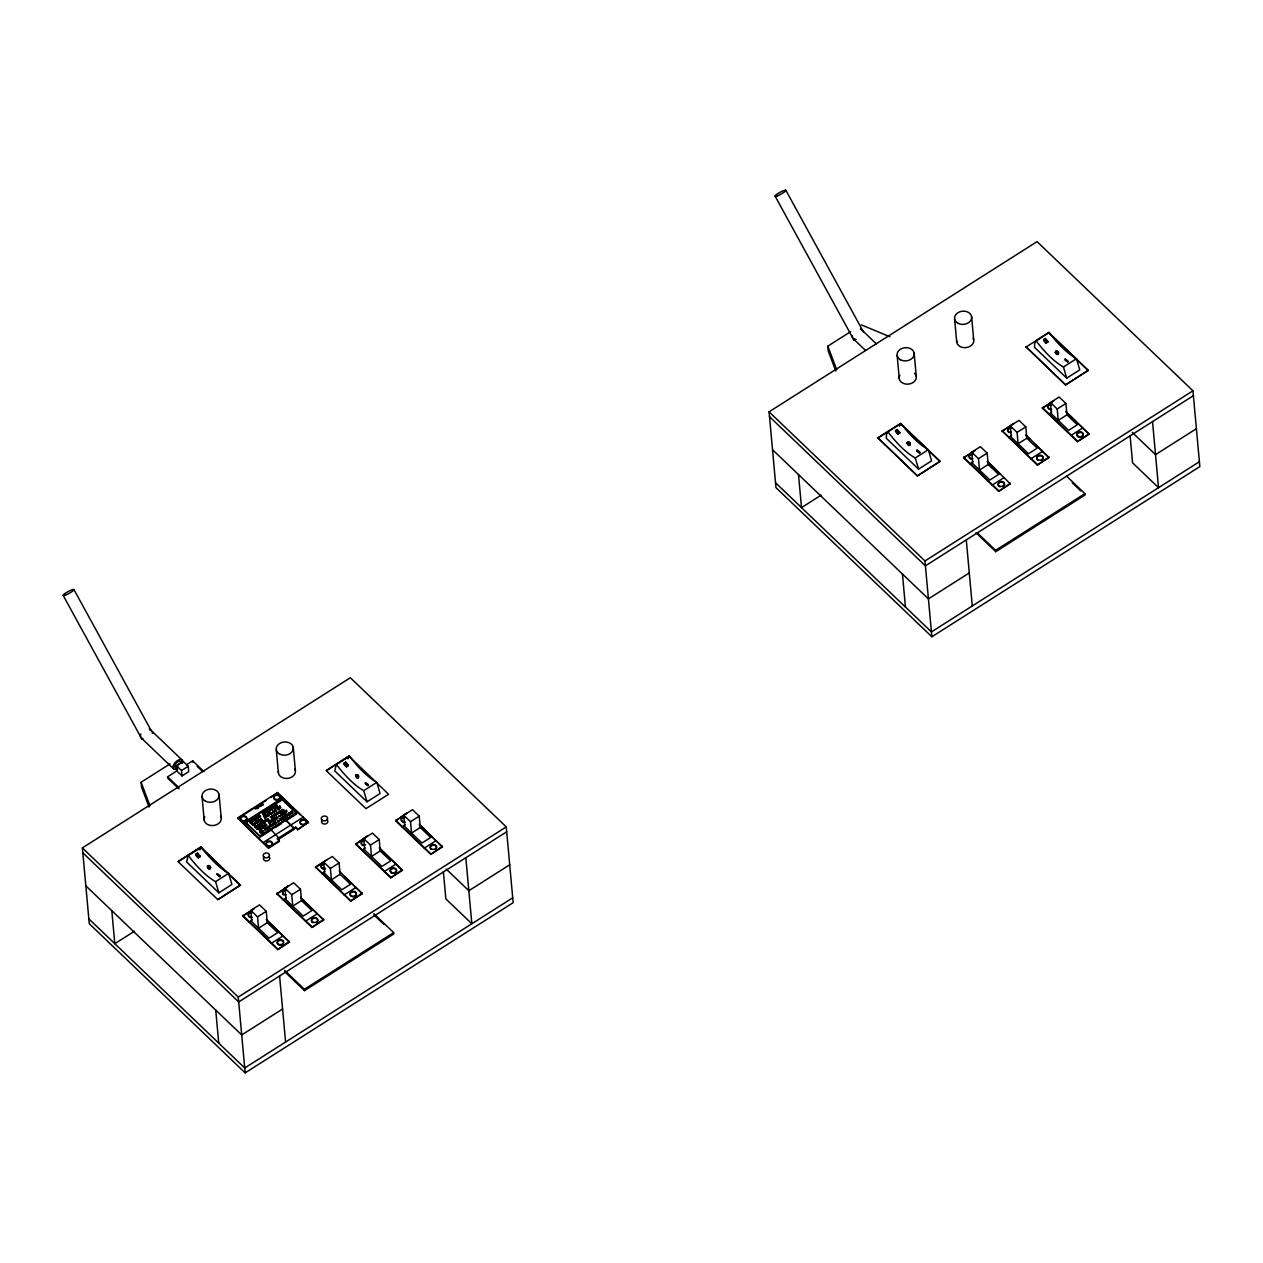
<?xml version="1.0" encoding="UTF-8"?>
<svg xmlns="http://www.w3.org/2000/svg" width="1263" height="1263" viewBox="0 0 1263 1263"><rect width="100%" height="100%" fill="white"/><g stroke="black" fill="none" stroke-linecap="round" stroke-linejoin="round"><path stroke-width="1.5" d="M263.872 826.27L263.73 825.276M273.013 806.773L273.171 807.767M253.847 820.792L251.89 821.503L251.274 819.971M252.995 824.486L253.895 824.344M254.352 818.392L255.126 817.777L255.536 819.608M283.828 814.572L284.286 813.467M273.108 823.255L273.518 824.944L274.608 823.808M284.791 816.987C285.912 817.335 282.959 817.066 284.191 816.245M250.137 822.181L252.205 821.866L249.963 822.008M268.151 814.019L266.998 814.951M273.013 818.756L274.213 820.366L273.392 819.75M279.155 808.936L278.081 807.562M275.413 810.072C274.387 812.993 278.492 808.967 275.555 810.957M275.397 810.514L275.066 809.299M269.619 826.886C267.835 822.497 274.008 829.017 269.808 825.355C268.561 828.812 273.155 823.539 269.619 826.744M285.343 816.624L285.454 815.424C290.474 818.061 280.623 816.498 286.638 815.661M258.126 817.003L259.389 817.177M282.849 818.408L282.438 817.303M253.342 824.092L251.526 823.965L253.658 824.155M195.733 854.862L196.27 853.962L198.812 856.945C198.544 859.329 194.865 855.035 196.27 853.962M197.012 854.056L197.549 853.157L200.091 856.125C199.822 858.524 196.144 854.23 197.549 853.157M198.275 857.845L198.812 856.945M199.554 857.024L200.091 856.125M343.899 763.878L344.436 762.978L346.978 765.946C346.709 768.346 343.031 764.052 344.436 762.978M345.178 763.057L345.715 762.157L348.256 765.141C347.988 767.525 344.31 763.231 345.715 762.157M346.441 766.846L346.978 765.946M347.72 766.041L348.256 765.141M895.42 431.204L895.956 430.304L898.514 433.272C898.246 435.672 894.567 431.378 895.956 430.304M896.698 430.399L897.235 429.483L899.793 432.467C899.509 434.867 895.846 430.572 897.235 429.483M897.961 434.188L898.514 433.272M899.24 433.367L899.793 432.467M1043.585 340.221L1044.122 339.305L1046.68 342.289C1046.396 344.688 1042.733 340.379 1044.122 339.305M1044.864 339.4L1045.401 338.5L1047.958 341.468C1047.674 343.868 1044.012 339.573 1045.401 338.5M1046.127 343.189L1046.68 342.289M1047.406 342.384L1047.958 341.468M277.434 808.383L276.739 808.446M265.372 820.097L265.593 820.966M275.271 806.71L275.334 805.352L274.908 806.347M274.576 814.572L274.197 815.188M256.547 818.298L256.642 817.382L257.636 817.935M264.299 812.251L264.488 813.846M262.515 831.607L261.978 830.344M282.438 818.945L282.47 817.777L281.286 817.666M266.256 816.687L267.188 816.166L266.461 815.298M267.125 815.014L268.309 815.851L268.435 814.493M274.939 819.876L274.513 819.04M262.294 826.933L263.509 827.249M265.909 814.998L266.382 816.561M267.282 814.746L267.63 815.14M273.361 818.756L273.708 819.687M285.58 812.598C282.391 809.899 286.433 814.461 284.791 813.325M267.109 828.765L266.382 827.328M276.518 817.082L275.176 818.329M254.179 823.192C256.057 824.565 255.063 821.85 253.768 825.228M250.848 821.66C249.079 819.261 249.395 823.429 250.484 823.097M265.309 821.155L265.356 819.971M265.072 820.445L265.341 821.976M274.703 805.636L273.471 807.594L273.913 806.347M262.499 831.464L264.014 831.165L262.657 832.175M266.935 829.459C269.603 828.86 265.246 827.865 265.783 827.628M262.751 831.828L262.957 830.833M275.571 811.083L275.192 809.173M289.164 814.872L289.764 813.861M278.002 808.399L277.734 808.841M257.984 820.445L257.747 821.534M259.373 823.918L259.752 824.897M264.014 813.561L264.125 812.346M264.109 822.497L263.73 820.997M251.132 820.461L251.637 819.655M263.825 827.012L262.467 826.286M272.824 823.413L274.513 823.823M273.282 823.018L272.997 824.171M263.557 813.214L262.467 813.467L263.114 814.746M255.9 818.756C255.805 821.676 251.495 816.324 255.173 819.987L255.821 819.576M284.38 813.988L283.749 813.135M268.751 826.555L267.772 826.649M279.344 821.503L278.886 820.524M284.096 816.656L283.149 816.956M256.863 808.73L256.705 807.783M259.468 805.02L258.915 806.252M260.904 804.215L261.062 805.147M260.873 806.173L260.289 804.989M262.878 804.894L262.736 803.947M284.822 817.682L283.97 818.187L285.264 817.493M264.362 828.654L265.262 830.265L266.509 829.586M280.623 814.603C279.928 813.277 284.159 815.314 281.854 815.787M280.007 818.898L281.617 819.876L280.165 818.377M284.87 817.414L284.712 818.219M271.955 812.788L271.261 813.735L271.324 812.519M268.751 813.419L269.84 813.356M259.452 819.987L260.194 819.103L261.552 819.782C260.462 815.566 262.767 822.845 261.63 819.987M266.777 821.139L264.614 820.839M272.287 815.977C273.392 813.988 275.223 817.477 272.761 815.424M258.252 826.602L257.399 825.071L258.268 824.786M272.666 817.414C269.161 815.188 274.071 817.319 271.908 817.95M259.941 828.686L260.778 829.207M277.686 809.488C276.581 807.689 278.886 811.083 279.155 808.557M263.714 826.902L262.641 827.154M275.05 806.41L276.029 806.931M275.492 815.156L274.56 815.424M254.747 823.539L255.679 823.886L255 822.971M276.06 818.124C273.187 817.256 277.955 821.187 275.034 818.077M276.108 817.666L277.355 817.398M281.317 810.862L282.17 811.335M269.145 815.424L268.545 814.114M275.223 819.971L274.624 818.661M285.896 813.246L285.012 811.572M265.262 815.267L265.467 816.198M271.34 819.813L271.545 820.745M258.173 821.755L259.547 820.934L259.325 821.739M264.52 826.286L265.625 826.081M268.64 819.434L267.867 820.366L267.598 818.803M268.056 820.319L268.561 819.703M274.418 807.925L274.766 806.599M269.603 809.173L269.256 810.025L270.677 809.962M267.046 819.45L267.867 819.087M265.783 811.967L266.935 811.43M271.434 817.808L270.14 816.987L272.382 817.603M285.975 811.841L286.433 810.341M199.854 849.857L201.354 847.22A59.345 21.139 57.6 0 0 228.65 873.349L231.918 884.495L218.846 892.799L186.624 861.966L188.029 855.651L201.354 847.22M277.181 820.618L277.671 820.366M348.02 758.858L349.519 756.237A59.345 21.139 57.6 0 0 376.816 782.365L380.084 793.511L367.012 801.8L334.79 770.983L336.195 764.652L349.519 756.237M899.54 426.199L901.04 423.563A59.345 21.139 57.6 0 0 928.352 449.691L931.605 460.837L918.548 469.126L886.326 438.308L886.468 434.488L887.984 431.867A59.345 21.139 57.6 0 0 915.28 457.98L918.548 469.126M261.536 830.533L262.641 830.154M282.991 817.193L283.812 816.293M265.609 820.24L266.304 821.045M256.531 818.171L257.62 818.471L256.547 817.571M265.625 812.614L264.093 813.072M258.047 817.287L259.846 817.019L257.905 816.624M261.109 827.218L262.057 828.354L260.857 827.076M267.44 810.309L269.414 811.083L268.514 810.104M262.104 826.239L262.309 827.439M275.318 815.787C276.66 813.277 272.098 813.767 276.06 815.124M285.77 811.793L285.801 810.499L285.327 811.367L286.606 811.699M286.654 810.388L286.796 811.572M256.215 817.382L256.026 819.576M261.236 824.66L261.078 823.681M265.009 822.339L265.246 821.266M268.482 813.404L269.477 813.419M277.56 812.867L277.513 812.851M263.099 814.603L264.109 813.94M266.604 820.95L265.341 819.277L267.298 820.824M288.059 815.803C286.843 814.572 287.838 813.53 286.133 814.746L288.611 815.235M277.655 821.061L278.192 821.976M289.338 814.761L288.769 813.877M263.951 827.36L263.114 827.991L264.03 827.66M267.63 815.014L268.309 815.709L268.703 814.777M273.992 819.813L274.924 819.545M264.172 827.675L264.03 826.744M273.345 823.776L274.481 824.565M261.046 804.026L260.92 804.973M260.731 806.362L260.541 805.226M262.751 805.084L262.53 803.805L261.062 804.152M258.694 816.782L259.041 817.571M281.207 811.146L281.538 810.814M276.392 817.666L278.144 818.14L276.865 817.019M259.089 817.382L258.394 816.861M281.917 811.146C279.391 811.604 284.57 809.694 280.781 810.325M260.794 816.293L258.71 815.282L260.067 816.135M257.052 823.176L256.152 822.971M257.952 822.181L257.731 821.408M264.251 814.351L263.999 813.419M271.387 809.488C272.871 808.067 271.166 807.041 273.518 808.494M259.136 825.56L259.704 825.67M266.288 825.165L266.604 825.497M266.682 815.172L265.372 815.14L265.656 816.403M269.035 815.566L267.945 813.814M272.761 819.719L271.403 820.555M271.608 822.355L270.866 820.54L269.651 821.455M273.44 821.171L272.745 819.592M272.587 811.083C273.582 809.204 276.171 812.725 273.96 812.393M288.39 813.135L288.548 814.619M251.59 820.176L252.474 819.482M264.63 813.467L264.977 812.488L264.141 813.167M262.309 826.57L262.972 825.734L264.046 827.802M263.746 821.455L264.599 821.266M259.231 828.623L261.378 828.781L259.783 827.881M263.841 825.149L263.667 825.986M288.738 814.667L290.269 813.877M289.858 814.935L290.016 813.64M259.452 823.918L260.967 824.218M257.289 818.771L257.999 817.982L257.068 817.082M260.983 824.897L261.299 823.965M288.753 814.809L288.88 812.835L288.643 814.24M262.483 813.609L263.351 813.135M258.047 820.682L258.931 820.476M272.129 813.451L271.213 812.709M263.604 827.154L262.925 827.644M274.892 807.452L273.645 807.894M271.829 812.709L271.719 813.609M266.035 825.386L266.982 825.071M277.986 821.755L278.476 820.887M261.094 828.828L260.273 828.039L259.799 829.365M259.925 828.496L259.894 829.412M260.936 833.17L261.583 832.443M283.812 814.43C283.828 814.367 281.538 811.02 282.707 814.019M283.812 814.303L284.049 813.23M260.494 832.285L260.888 831.607M271.466 824.865C269.477 822.845 273.629 826.002 272.398 825.607M278.428 809.409L278.018 808.636M273.724 823.602L273.392 824.423M256.342 822.702L257.147 822.766M277.56 807.483L277.228 808.478L277.26 807.578M262.736 804.941L261.488 805.257M265.609 815.409L266.477 815.424M270.314 820.618L270.108 821.534M259.452 828.386L260.32 828.212M270.55 809.962L269.587 810.467M274.592 807.389L273.566 807.689M259.294 821.297L258.757 821.724M267.551 810.341L268.53 810.246M259.989 819.561L261.536 819.655M262.23 826.144L261.962 827.028M269.935 820.634L271.04 822.387L270.093 821.408M273.14 818.756L274.624 818.803M274.955 820.224L275.239 819.387M259.989 823.665L260.431 824.944L260.999 824.171M267.14 818.977L266.998 820.082M271.15 807.941L270.724 809.299M257.636 818.613L257.873 817.54M265.388 813.546L264.299 813.246M261.109 824.644L259.736 824.755M261.615 832.885L261.662 831.654M288.753 813.183L288.548 814.098M272.571 825.781L272.334 824.581M271.592 807.104L273.503 808.367M260.588 831.78L261.583 832.57L260.904 831.749M260.399 832.049L259.973 831.512C262.657 829.965 257.763 831.622 260.32 832.428M264.835 817.935L264.078 815.993L265.925 817.24M264.156 825.197L264.772 824.865M269.224 828.054L269.54 827.076M274.324 809.599L275.445 809.267M277.371 814.319C274.355 813.625 276.992 813.151 277.213 814.43M256.01 819.434L255.189 820.113M253.942 824.944L253.121 825.623L251.526 823.965M149.081 807.057L141.551 787.117L141.109 782.239L170.047 763.878M835.774 370.975L828.26 351.019L827.818 346.157L850.646 331.648M176.331 765.552L183.024 761.305L188.219 766.278L188.708 771.677L182.014 775.94L176.82 770.967L176.331 765.552L181.525 770.525L182.014 775.94M178.967 788.917L167.726 778.166L167.6 776.824L176.82 770.967M186.592 764.762L192.734 760.863L203.959 771.614M181.525 770.525L188.219 766.278M82.379 847.915L350.356 677.742L506.258 826.886L513.157 902.682L245.164 1072.871L89.278 923.711L82.379 847.915L238.265 997.075L245.164 1072.871M769.072 411.833L1037.049 241.643L1192.951 390.804L1199.85 466.6L931.873 636.773L775.971 487.629L769.072 411.833L924.974 560.977L931.873 636.773M237.633 817.919L277.544 792.564L308.456 822.15L297.705 829.696L295.7 827.154L277.418 838.758L279.423 841.3L268.624 848.168L237.633 817.919L268.624 848.168M237.697 818.582L255.979 806.978M259.31 804.863L265.956 800.631M270.945 797.474L277.544 792.564M178.162 861.461L200.77 847.094L240.412 885.284L217.804 899.635L178.178 861.729L200.77 847.094M242.97 823.018L282.865 797.679M326.328 770.462L348.935 756.111L388.578 794.285L365.97 808.652L326.343 770.746L348.935 756.111M245.796 823.665L245.669 822.324L282.217 799.1L296.395 812.662L296.521 814.019L284.901 821.408M259.026 814.556L245.732 822.987L259.91 836.548L296.458 813.34L282.281 799.779M262.341 812.441L268.987 808.225M272.319 806.11L280.623 800.837M253.595 818.598L254.542 817.871M274.829 805.005L276.755 806.268M277.102 805.841L276.044 804.199M254.352 818.266L255.3 819.75M260.004 816.624L258.994 815.109M265.198 811.856L266.682 812.819M268.387 811.73L266.903 810.641L268.103 811.92M272.461 807.104L271.829 807.91M255.915 818.898L254.716 819.198L254.842 817.903M254.542 819.024L255.079 818.14M269.256 810.025L270.124 809.33M274.608 806.725L273.313 807.452L274.182 806.741M277.165 805.32L275.729 804.547M267.424 812.346L266.73 811.556M270.282 812.062L270.708 814.319M280.339 808.352C274.924 805.826 283.007 809.63 279.818 805.999M257.526 822.324L256.01 821.203L258.062 822.387M258.994 820.003L260.462 820.966L259.278 819.829M263.746 816.782L265.23 817.682M272.729 811.083L273.803 812.235M255.158 822.434L257.32 821.187M259.057 820.413L258.157 821.518L258.773 820.413M253.468 824.976L252.016 824.092L253.121 823.918M264.993 818.092L266.067 817.272M257.384 827.123C253.184 823.097 255.284 830.691 256.421 826.886L257.084 827.312M259.152 825.702L257.763 824.297L259.373 825.749M262.246 822.766L260.399 822.529L262.009 824.186M262.246 821.85C266.446 825.623 260.588 818.945 262.262 822.908M257.494 826.349L256.357 825.734L257.147 826.602M258.568 824.739L258.284 824.913M271.877 816.024L273.076 817.161M276.897 812.835L278.365 813.798M279.723 812.93C275.634 810.514 281.018 814.698 279.202 811.667L280.528 812.283M280.528 812.425L279.044 811.32L279.36 812.74M280.796 812.251L280.023 810.704L280.386 812.077L279.06 811.462M281.996 809.599L283.338 810.151C279.107 809.472 285.422 808.73 283.938 810.957M267.851 818.945L267.14 819.766L268.198 818.819M260.81 822.276L262.42 823.223L262.23 821.724M267.298 819.908L268.451 819.182M263.62 823.16L262.309 821.313M257.81 828.812C256.01 829.381 258.347 828.528 259.199 830.028M268.482 821.597L270.471 822.876L269.398 823.697M258.552 828.212L256.768 829.475M266.035 825.102L264.662 824.108L266.272 825.576M281.886 813.23L283.086 812.33M265.467 824.565L264.993 824.85M278.965 815.519L280.449 816.561M264.835 824.692L265.972 824.092M264.172 826.097L265.325 825.228M279.739 815.74C276.771 818.045 282.186 814.461 279.912 815.914M269.24 823.539L268.561 822.134M281.696 815.63L281.018 814.209M276.044 817.998L277.181 818.74L276.392 817.856M877.848 437.803L900.456 423.437L940.082 461.342L917.491 475.977L877.848 437.803L917.491 475.977M877.864 438.072L901.04 423.563M264.299 828.591L266.335 829.428M274.182 822.181C277.892 826.602 270.598 820.145 276.329 822.813M275.35 821.439L276.344 822.955M291.295 813.419C285.864 810.483 293.869 816.23 290.837 812.046C295.163 815.724 290.095 808.083 292.527 812.804L290.743 811.809M292.527 812.804L290.727 811.683L291.311 813.546M279.944 818.661L280.907 820.192M285.264 816.798L286.812 815.961M281.602 819.75L280.923 820.319M1026.03 347.072L1048.622 332.453L1088.248 370.359L1065.656 384.994L1026.014 346.804L1065.656 384.994M274.26 822.481L276.944 822.955M282.58 819.529C284.27 817.603 282.644 820.287 282.801 817.619M1036.149 340.868L1049.206 332.579A59.345 21.139 57.6 0 0 1076.518 358.692L1079.77 369.854L1066.714 378.142L1034.492 347.325L1034.634 343.504L1036.149 340.868A59.345 21.139 57.6 0 0 1063.446 366.996L1066.714 378.142M271.608 829.854L259.973 837.227L259.846 835.885L296.395 812.662M270.724 829.696L285.627 819.94L294.263 828.196L294.342 829.144L279.423 838.616L279.091 837.701M274.924 827.739L281.57 823.523M263.32 842.484L303.215 817.145M217.157 874.059L219.983 875.354L219.825 876.633L217.157 874.059L219.825 876.633M217.457 875.038L220.267 876.348M365.323 783.06L368.149 784.37L367.991 785.633L365.323 783.06L367.991 785.633M277.481 839.437L295.763 827.833M365.623 784.055L368.433 785.365M134.431 931.241L114.807 943.698L111.807 910.67M821.124 495.159L801.516 507.615L798.5 474.588M268.561 847.489L279.376 840.621L277.418 838.758M297.705 829.696L308.456 822.15M188.282 855.525A59.345 21.139 57.6 0 0 215.594 881.653L228.65 873.349M336.447 764.525A59.345 21.139 57.6 0 0 363.76 790.654L376.816 782.365M916.843 450.386L919.669 451.696L919.527 452.975L916.843 450.386L919.527 452.975M917.143 451.38L919.969 452.691M1065.009 359.402L1067.835 360.713L1067.693 361.976L1065.009 359.402L1067.693 361.976M1065.309 360.397L1068.119 361.692M240.396 885.016L217.804 899.635M915.28 457.98L928.352 449.691M1063.446 366.996L1076.518 358.692M917.475 475.709L940.082 461.342M1065.64 384.71L1088.248 370.359M339.21 870.981L362.323 893.715L350.593 901.166L315.466 866.923L332.327 856.488L339.084 862.945L340.126 874.312L350.514 884.258L341.799 889.784L324.654 873.38L323.628 862.013L330.369 868.47L331.411 879.837L340.126 874.312M1025.903 434.898L1049.016 457.632L1037.302 465.068L1002.159 430.841L1019.036 420.39L1025.793 426.847L1026.819 438.229L1037.207 448.16L1028.508 453.701L1011.363 437.298L1010.321 425.915L1017.078 432.388L1018.104 443.755L1026.819 438.229M315.529 867.602L327.18 859.487M1002.222 431.52L1013.889 423.389M276.897 893.888L288.564 885.773L276.897 893.888L311.977 927.452L323.707 920.001L300.578 897.267M987.287 461.169L1010.4 483.918L998.686 491.354L963.606 457.806L975.32 450.354M266.367 919.385L289.495 942.119L277.765 949.571L242.685 916.007L254.416 908.571M284.996 888.299L293.711 882.758L300.468 889.231L301.494 900.598L311.898 910.544L303.183 916.07L286.038 899.666L284.996 888.299L291.753 894.757L292.795 906.124L301.494 900.598M355.645 844.221L367.312 836.106L355.645 844.221L390.725 877.785L402.455 870.333L379.326 847.599M971.705 452.201L980.404 446.676L987.161 453.133L988.203 464.5L998.591 474.446L989.876 479.987L972.731 463.568L971.705 452.201L978.462 458.674L979.488 470.041L988.203 464.5M1066.035 411.501L1089.148 434.251L1077.418 441.687L1042.354 408.138L1054.068 400.687M250.784 910.418L259.499 904.876L266.256 911.349L267.282 922.716L277.686 932.662L268.972 938.188L251.826 921.785L250.784 910.418L257.541 916.875L258.583 928.242L267.282 922.716M363.744 838.632L372.459 833.106L379.216 839.563L380.242 850.93L390.646 860.877L381.931 866.402L364.786 849.999L363.744 838.632L370.501 845.089L371.543 856.456L380.242 850.93M963.606 457.806L973.868 451.286M1050.453 402.534L1059.152 397.008L1065.909 403.465L1066.951 414.848L1077.339 424.778L1068.624 430.32L1051.479 413.917L1050.453 402.534L1057.21 409.007L1058.236 420.374L1066.951 414.848M244.154 915.075L252.947 909.486M1042.354 408.138L1052.6 401.618M395.666 820.824L407.333 812.693L395.666 820.824L430.746 854.388L442.476 846.936L419.348 824.202M403.765 815.235L412.48 809.694L419.237 816.166L420.263 827.533L430.667 837.48L421.953 843.005L404.807 826.602L403.765 815.235L410.522 821.692L411.564 833.059L420.263 827.533M324.891 871.281L322.018 873.822M1011.584 435.198L1008.711 437.724M330.369 868.47L339.084 862.945M1017.078 432.388L1025.793 426.847M286.275 897.567L283.401 900.109M972.968 461.484L970.095 464.01M365.007 847.899L362.149 850.441M1051.716 411.817L1048.843 414.343M252.063 919.685L249.19 922.227M291.753 894.757L300.468 889.231M978.462 458.674L987.161 453.133M257.541 916.875L266.256 911.349M370.501 845.089L379.216 839.563M1057.21 409.007L1065.909 403.465M405.028 824.502L402.171 827.044M410.522 821.692L419.237 816.166M350.593 901.166L362.26 893.036M1037.302 465.068L1048.969 456.953M311.977 927.452L323.644 919.322M998.686 491.354L1010.337 483.24M390.725 877.785L402.392 869.654M1077.418 441.687L1089.085 433.572M277.765 949.571L289.432 941.44M430.746 854.388L442.413 846.257M238.265 997.075L506.258 826.886M924.974 560.977L1192.951 390.804M506.7 831.764L238.723 1001.938L82.821 852.793M1193.393 395.666L925.416 565.856L769.514 416.695M393.661 932.599L393.788 933.957L304.525 990.65L304.399 989.292L393.661 932.599L373.864 913.654M1084.885 493.644L1085.012 494.985L995.749 551.678L995.623 550.336L1084.885 493.644L1066.493 476.04M282.58 1009.011L241.722 1034.965L85.821 885.821M509.699 864.792L468.841 890.731L446.155 869.039M969.289 572.928L928.416 598.883L772.53 449.723M1196.408 428.694L1155.534 454.648L1132.28 432.404M512.715 897.819L244.722 1067.993L88.836 918.848M1199.408 461.721L931.431 631.91L775.529 482.75M269.051 828.149L269.603 827.186L268.609 826.87M270.55 810.262L268.845 809.772M270.377 810.088L269.398 810.025L270.014 808.936M278.602 809.346L278.523 808.573M272.113 809.267L270.992 808.983M268.451 813.467L269.587 813.435M257.889 826.807L258.299 826.065M263.746 821.124L264.63 820.982M278.618 809.109L277.765 808.952M254.21 822.987L255.3 822.939M263.699 821.708L264.725 822.229L264.82 821.313M283.749 813.277L283.417 813.419M267.188 816.608L266.651 816.656M271.624 819.703L272.555 819.971M273.266 821.155L271.924 820.997M275.302 815.645L273.803 815.014M288.99 813.83L290.032 813.767M272.034 820.761C270.345 817.856 274.26 823.192 272.54 819.829M258.52 806.504L257.226 806.426L257.242 807.846M255.458 807.578L255.237 809.125M258.299 807.91L258.71 806.504M277.26 807.815L278.27 807.878M261.283 833.059L261.994 832.254L261.046 831.701M269.035 828.023L268.119 828.417M271.008 808.131L271.656 807.61L271.34 809.33M251.874 819.671L252.726 819.719M257.889 826.681L257.131 826.476M264.82 822.292L263.92 822.024M263.699 814.319L262.878 814.146M268.514 828.354L268.593 827.202M273.661 818.487L273.455 819.419M278.539 820.476L279.297 820.966M250.058 821.076L249.379 821.566L250.784 822.908M258.284 807.783L257.478 807.815M250.106 820.808L250.848 821.282M252.584 821.487L252.268 821.187M269.287 814.177L269.114 812.851M265.451 821.155L266.24 821.345M256.689 822.908L255.268 821.676L256.168 823.113M263.557 813.372L263.272 814.635M254.984 824.392L253.974 823.95M271.64 813.814L271.166 813.246M271.04 822.134L270.74 820.808M250.706 821.708L251.826 822.245M272.54 821.439L273.487 820.429M266.083 814.856L267.503 816.056M268.056 818.866L266.872 819.94M273.503 824.802L274.118 823.808M259.768 806.71L258.899 806.11M255.994 807.499L256.926 808.509M278.349 821.597L278.902 821.045M251.495 820.445L252.458 821.345M271.229 809.599L270.456 808.73M861.303 324.875L889.957 336.763M277.971 807.183L280.323 808.209M266.051 816.593L267.488 815.914M279.455 812.962L277.781 812.283M260.936 823.697L259.389 824.486M274.387 815.819L273.803 814.872M270.25 822.055L271.434 821.439M281.744 810.057L282.675 811.051M275.918 814.635L276.218 813.261L275.823 814.035M268.277 810.325L269.414 811.083M284.775 812.962L284.064 812.093M266.256 816.466L265.53 815.456M1088.264 370.627L1048.622 332.453M1066.083 412.18L1089.148 434.251M1042.291 407.46L1077.371 441.024M1025.966 435.561L1030.103 439.524M1035.628 444.813L1049.016 457.632M1072.287 482.813L1080.765 490.928M1002.159 430.841L1037.239 464.405M861.177 329.343L876.301 343.804M987.35 461.848L999.759 473.736M853.125 338.61L865.502 350.435M963.543 457.127L998.623 490.676M940.098 461.626L900.456 423.437M977.23 532.733L995.623 550.336M975.936 532.733L995.749 551.678M419.411 824.881L442.476 846.936M395.603 820.145L430.683 853.709M379.389 848.278L402.455 870.333M355.582 843.542L390.662 877.106M279.012 794.601L300.089 814.761M304.304 818.803L308.519 822.829M286.938 815.393L286.133 814.746M286.812 816.845L285.454 815.424M281.87 813.104L282.691 813.893M295.7 827.154L297.642 829.017M280.954 813.814L282.391 815.188M344.783 876.948L362.323 893.715M294.342 829.144L285.627 819.94M276.06 815.267L274.118 813.846M274.75 818.25L275.966 819.529M266.919 811.288L267.709 812.156M271.182 816.466L272.366 817.461M373.99 915.012L383.889 924.484M273.755 822.45L275.634 823.792M315.466 866.923L350.546 900.487M259.026 816.245L259.846 817.161M270.692 829.412L279.423 838.616M262.278 824.013L260.904 822.576L262.42 823.223M257.384 822.197L256.294 821.029M257.763 824.297L259.136 825.292M197.06 766.246L202.68 771.614M260.573 827.249L261.773 828.528M149.271 728.625L181.872 759.821M245.669 822.324L259.846 835.885M141.203 737.892L173.82 769.088M300.641 897.946L323.707 920.001M167.6 776.824L178.841 787.559M276.834 893.209L311.914 926.774M200.785 847.378L240.412 885.284M266.43 920.064L289.495 942.119M242.622 915.328L277.702 948.892M284.585 970.347L304.399 989.292M284.712 971.705L304.525 990.65M267.33 815.345L266.872 814.493M1044.975 338.784L1047.848 342.099M1044.027 339.936L1046.569 342.92M1043.696 339.589L1046.238 342.573M897.14 430.115L899.682 433.098M896.809 429.767L899.351 432.751M895.53 430.588L898.403 433.904M345.273 762.442L348.162 765.757M343.994 763.247L346.883 766.578M197.107 853.425L199.996 856.756M195.828 854.246L198.717 857.561M284.001 812.835L284.064 811.651L283.875 812.646M292.511 812.677L291.627 811.241M785.791 190.176L863.497 332.027M775.166 196.254L853.82 339.826M73.885 589.458L151.576 731.309M63.245 595.536L141.898 739.108M363.76 790.654L367.012 801.8M215.594 881.653L218.846 892.799M279.518 806.189L280.228 807.988M279.833 806.141L280.639 808.004M827.818 346.157L836.706 369.727M141.109 782.239L149.997 805.826M283.417 810.357L283.638 811.162M1065.451 359.118L1065.751 360.113M917.285 450.117L917.585 451.112M365.765 782.792L366.049 783.77M217.599 873.775L217.883 874.77M1152.535 421.621L1158.534 487.676L1132.564 462.811L1130.085 435.624M1082.659 428.031L1070.929 435.482M1042.528 451.412L1030.797 458.864M1003.911 477.698L992.181 485.15M971.594 316.587L973.71 339.858M954.607 319.002L956.723 342.289M966.29 539.901L972.289 605.956M914.144 353.056L916.259 376.342M897.156 355.487L899.272 378.774M902.445 574.018L905.445 607.045M465.826 857.719L471.841 923.758L445.855 898.909L443.376 871.707M435.972 840.716L424.257 848.168M395.951 864.129L384.236 871.565M355.834 887.51L344.104 894.946M317.202 913.796L305.488 921.232M293.269 747.349L295.384 770.635M286.085 816.151L285.28 816.94M282.217 799.1L282.344 800.458M276.281 749.78L278.397 773.051M282.991 935.915L271.277 943.35M270.44 826.097L269.682 826.428L269.808 825.355M279.581 975.983L285.596 1042.038M219.067 794.474L221.199 817.745M202.08 796.89L204.196 820.176M215.736 1010.116L218.752 1043.127M192.734 760.863L192.86 762.221M245.575 820.824A3.189 2.447 -5.2 0 1 240.523 819.624A3.189 2.447 -5.2 0 1 244.296 816.545A3.189 2.447 -5.2 0 1 246.159 820.35M275.697 800.095A3.189 2.447 -5.2 0 1 274.545 796.211A3.189 2.447 -5.2 0 1 279.707 796.527A3.189 2.447 -5.2 0 1 277.323 800.189M300.815 824.171A3.189 2.447 -5.2 0 1 302.631 820.208A3.189 2.447 -5.2 0 1 306.435 822.971A3.189 2.447 -5.2 0 1 301.415 824.597M312.735 922.716A3.189 2.447 -5.2 0 1 312.308 919.132A3.189 2.447 -5.2 0 1 316.997 918.943A3.189 2.447 -5.2 0 1 316.603 922.558M283.796 895.025A3.189 2.447 -5.2 0 1 286.117 890.557M286.085 894.741A3.189 2.447 -5.2 0 1 282.47 892.452A3.189 2.447 -5.2 0 1 286.054 889.878M390.472 872.086A3.189 2.447 -5.2 0 1 393.393 868.581A3.189 2.447 -5.2 0 1 396.345 871.849M395.935 872.417A3.189 2.447 -5.2 0 1 393.835 873.443M392.209 873.333A3.189 2.447 -5.2 0 1 390.899 872.622M363.255 845.657A3.189 2.447 -5.2 0 1 361.944 844.931M361.534 844.394A3.189 2.447 -5.2 0 1 364.028 840.921M365.639 844.868A3.189 2.447 -5.2 0 1 361.329 843.416A3.189 2.447 -5.2 0 1 363.965 840.242M436.366 848.436A3.189 2.447 -5.2 0 1 435.372 849.494M430.92 849.225A3.189 2.447 -5.2 0 1 432.593 845.294A3.189 2.447 -5.2 0 1 436.588 847.82M404.918 822.355A3.189 2.447 -5.2 0 1 401.302 820.066A3.189 2.447 -5.2 0 1 404.886 817.493M404.855 821.676A3.189 2.447 -5.2 0 1 401.239 819.387A3.189 2.447 -5.2 0 1 404.823 816.814M268.498 856.472A3.189 2.447 -5.2 0 1 269.114 859.882A3.189 2.447 -5.2 0 1 264.662 860.513A3.189 2.447 -5.2 0 1 264.046 857.103M326.628 819.561A3.189 2.447 -5.2 0 1 327.228 822.971A3.189 2.447 -5.2 0 1 322.775 823.602A3.189 2.447 -5.2 0 1 322.176 820.192M294.8 768.993A8.588 6.599 -5.2 0 1 288.059 778.355A8.588 6.599 -5.2 0 1 278.381 771.33M350.767 896.004A3.189 2.447 -5.2 0 1 351.335 892.546A3.189 2.447 -5.2 0 1 355.787 892.815A3.189 2.447 -5.2 0 1 355.235 896.272M354.508 896.619A3.189 2.447 -5.2 0 1 352.077 896.73M325.57 868.928A3.189 2.447 -5.2 0 1 322.412 868.739M321.828 868.312A3.189 2.447 -5.2 0 1 323.912 864.302M325.507 868.249A3.189 2.447 -5.2 0 1 321.212 866.797A3.189 2.447 -5.2 0 1 323.849 863.624M220.599 816.103A8.588 6.599 -5.2 0 1 212.737 825.576A8.588 6.599 -5.2 0 1 204.748 816.766M283.607 943.003A3.189 2.447 -5.2 0 1 282.975 944.203M282.391 944.677A3.189 2.447 -5.2 0 1 277.639 944.061A3.189 2.447 -5.2 0 1 279.47 940.509A3.189 2.447 -5.2 0 1 283.591 942.356A3.189 2.447 -5.2 0 1 278.46 944.156A3.189 2.447 -5.2 0 1 279.155 939.925A3.189 2.447 -5.2 0 1 283.543 942.324M251.937 917.538A3.189 2.447 -5.2 0 1 248.322 915.249A3.189 2.447 -5.2 0 1 251.905 912.675M251.874 916.859A3.189 2.447 -5.2 0 1 248.258 914.57A3.189 2.447 -5.2 0 1 251.842 911.997M177.246 767.462A4.042 2.147 -46.3 0 1 174.673 765.994A4.042 2.147 -46.3 0 1 177.894 761.715A4.042 2.147 -46.3 0 1 181.019 762.426M176.931 769.041A6.157 3.268 -46.3 0 1 173.063 766.42A6.157 3.268 -46.3 0 1 178.762 759.868A6.157 3.268 -46.3 0 1 182.63 762.489M149.839 729.256A6.157 3.268 -46.3 0 1 150.092 730.172M142.056 738.208A6.157 3.268 -46.3 0 1 140.856 733.961M143.145 738.997A6.157 1.026 -28.7 0 1 142.072 738.413M152.065 732.982A6.157 1.026 -28.7 0 1 152.618 733.282M177.704 769.562A4.042 2.147 -46.3 0 1 177.673 765.504A4.042 2.147 -46.3 0 1 182.425 763.278M1038.06 460.348A3.189 2.447 -5.2 0 1 1037.286 457.111A3.189 2.447 -5.2 0 1 1041.438 456.085A3.189 2.447 -5.2 0 1 1042.922 459.132M1042.512 459.7A3.189 2.447 -5.2 0 1 1041.217 460.537M1009.121 432.656A3.189 2.447 -5.2 0 1 1011.442 428.189M1011.41 432.372A3.189 2.447 -5.2 0 1 1007.795 430.083A3.189 2.447 -5.2 0 1 1011.379 427.51M853.977 338.926A6.157 3.268 -46.3 0 1 852.367 335.942M860.34 329.012A6.157 3.268 -46.3 0 1 861.745 329.975M856.125 339.352A6.157 1.026 -28.7 0 1 854.609 338.531M1083.054 435.751A3.189 2.447 -5.2 0 1 1082.644 436.319M1082.059 436.793A3.189 2.447 -5.2 0 1 1078.176 436.966M1077.592 436.524A3.189 2.447 -5.2 0 1 1079.265 432.609A3.189 2.447 -5.2 0 1 1083.259 435.119M1051.59 409.654A3.189 2.447 -5.2 0 1 1047.99 407.381A3.189 2.447 -5.2 0 1 1051.558 404.807M1051.526 408.975A3.189 2.447 -5.2 0 1 1047.927 406.702A3.189 2.447 -5.2 0 1 1051.495 404.128M1000.154 486.918A3.189 2.447 -5.2 0 1 998.417 483.792A3.189 2.447 -5.2 0 1 1002.554 482.292A3.189 2.447 -5.2 0 1 1004.306 485.418M1003.311 486.46A3.189 2.447 -5.2 0 1 1002.585 486.823M971.215 459.227A3.189 2.447 -5.2 0 1 972.81 454.459M972.794 458.643A3.189 2.447 -5.2 0 1 969.21 456.685A3.189 2.447 -5.2 0 1 971.926 453.827M973.126 338.216A8.588 6.599 -5.2 0 1 966.384 347.578A8.588 6.599 -5.2 0 1 956.707 340.552M914.538 373.248A8.588 6.599 -5.2 0 1 908.934 384.063A8.588 6.599 -5.2 0 1 899.824 375.348M207.416 866.26C209.263 871.738 212.216 866.276 207.937 867.065C211.647 871.833 211.095 862.897 207.416 866.26M207.464 867.05C209.405 872.48 213.305 865.818 208 866.023C210.258 871.233 211.221 864.334 207.464 867.05M355.582 775.261C358.518 781.418 360.429 772.309 355.582 775.261M355.629 776.05C358.566 782.207 360.476 773.098 355.629 776.05M907.15 443.376C909.092 448.823 912.991 442.161 907.687 442.35C909.96 447.576 910.923 440.676 907.15 443.376M907.102 442.587C908.95 448.081 911.918 442.618 907.623 443.408C911.333 448.176 910.781 439.24 907.102 442.587M1055.315 352.393C1057.257 357.839 1061.157 351.161 1055.852 351.367C1058.126 356.592 1059.089 349.677 1055.315 352.393C1060.699 357.824 1055.994 349.219 1056.31 353.293C1061.836 355.692 1055.6 347.499 1055.473 352.377M356.087 775.15C358.045 779.981 359.892 774.156 356.087 775.15M356.134 775.94C358.061 780.739 359.987 774.993 356.134 775.94M256.357 821.534L255.789 822.308L256.357 821.534M256.152 826.76L255.473 827.344L255.063 826.27L256.152 826.76M258.868 826.034L257.684 824.897L258.883 826.176M267.393 846.163A3.189 2.447 -5.2 0 0 272.461 844.315A3.189 2.447 -5.2 0 0 268.088 841.916A3.189 2.447 -5.2 0 0 267.393 846.163M241.643 820.319A3.189 2.447 -5.2 0 0 246.711 818.487A3.189 2.447 -5.2 0 0 242.322 816.072A3.189 2.447 -5.2 0 0 241.643 820.319M274.908 799.116A3.189 2.447 -5.2 0 0 279.991 797.285A3.189 2.447 -5.2 0 0 275.602 794.885A3.189 2.447 -5.2 0 0 274.908 799.116M267.33 845.484A3.189 2.447 -5.2 0 0 272.413 843.652A3.189 2.447 -5.2 0 0 268.024 841.237A3.189 2.447 -5.2 0 0 267.33 845.484M301.352 823.918A3.189 2.447 -5.2 0 0 306.42 822.087A3.189 2.447 -5.2 0 0 302.031 819.687A3.189 2.447 -5.2 0 0 301.352 823.918M312.671 922.037A3.189 2.447 -5.2 0 0 317.755 920.206A3.189 2.447 -5.2 0 0 313.366 917.806A3.189 2.447 -5.2 0 0 312.671 922.037M391.419 872.37A3.189 2.447 -5.2 0 0 396.503 870.539A3.189 2.447 -5.2 0 0 392.114 868.139A3.189 2.447 -5.2 0 0 391.419 872.37M431.441 848.973A3.189 2.447 -5.2 0 0 436.524 847.141A3.189 2.447 -5.2 0 0 432.135 844.726A3.189 2.447 -5.2 0 0 431.441 848.973M264.377 857.435A3.189 2.447 -5.2 0 0 269.461 855.588A3.189 2.447 -5.2 0 0 265.072 853.188A3.189 2.447 -5.2 0 0 264.377 857.435M322.491 820.524A3.189 2.447 -5.2 0 0 327.575 818.692A3.189 2.447 -5.2 0 0 323.186 816.277A3.189 2.447 -5.2 0 0 322.491 820.524M279.581 754.027A8.588 6.599 -5.2 0 0 293.284 749.07A8.588 6.599 -5.2 0 0 281.444 742.597A8.588 6.599 -5.2 0 0 279.581 754.027M351.303 895.751A3.189 2.447 -5.2 0 0 356.371 893.92A3.189 2.447 -5.2 0 0 351.982 891.52A3.189 2.447 -5.2 0 0 351.303 895.751M205.395 801.137A8.588 6.599 -5.2 0 0 219.083 796.195A8.588 6.599 -5.2 0 0 207.258 789.707A8.588 6.599 -5.2 0 0 205.395 801.137M65.565 595.062A6.157 1.026 -28.7 0 0 73.98 589.71A6.157 1.026 -28.7 0 0 66.15 592.726A6.157 1.026 -28.7 0 0 65.565 595.062M1037.997 459.669A3.189 2.447 -5.2 0 0 1043.064 457.838A3.189 2.447 -5.2 0 0 1038.691 455.422A3.189 2.447 -5.2 0 0 1037.997 459.669M777.487 195.781A6.157 1.026 -28.7 0 0 785.886 190.429A6.157 1.026 -28.7 0 0 778.071 193.444A6.157 1.026 -28.7 0 0 777.487 195.781M1078.128 436.288A3.189 2.447 -5.2 0 0 1083.196 434.456A3.189 2.447 -5.2 0 0 1078.807 432.041A3.189 2.447 -5.2 0 0 1078.128 436.288M999.38 485.955A3.189 2.447 -5.2 0 0 1004.448 484.108A3.189 2.447 -5.2 0 0 1000.059 481.708A3.189 2.447 -5.2 0 0 999.38 485.955M957.907 323.249A8.588 6.599 -5.2 0 0 971.61 318.308A8.588 6.599 -5.2 0 0 959.769 311.819A8.588 6.599 -5.2 0 0 957.907 323.249M900.456 359.734A8.588 6.599 -5.2 0 0 914.159 354.792A8.588 6.599 -5.2 0 0 902.319 348.304A8.588 6.599 -5.2 0 0 900.456 359.734"/></g></svg>
